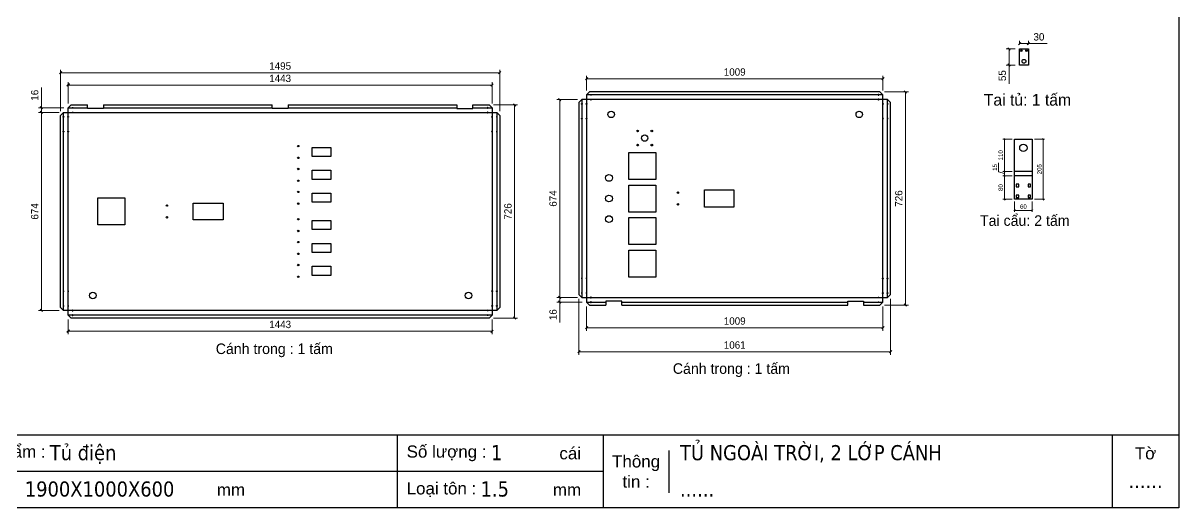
# Model space of a CAD drawing. Header units: millimetres. Extents: x 0 to 6126, y 0 to 4331.
# Drawn here: x 2191 to 6126, y 0 to 1651 of the extents above; entities that cross this region are included whole.
import ezdxf
from ezdxf.enums import TextEntityAlignment as Align

# ---------------------------------------------------------------- set-up
doc = ezdxf.new("R2010")
doc.units = ezdxf.units.MM
for name, color, linetype in [('CHÍNH', 7, 'Continuous'), ('CNC', 7, 'Continuous'), ('DIM', 253, 'Continuous')]:
    doc.layers.add(name, color=color, linetype=linetype)
doc.styles.add('Arial', font='arial.ttf')
doc.styles.add('Tahoma (Input Text)', font='tahoma.ttf')
doc.dimstyles.new('Dim-15', dxfattribs={"dimtxt": 15, "dimasz": 5, "dimexe": 5, "dimexo": 8, "dimgap": 5, "dimtad": 1, "dimdec": 0, "dimtxsty": 'Standard', "dimblk": 'OBLIQUE', "dimcen": 10, "dimclrd": 5, "dimclre": 5, "dimclrt": 3, "dimazin": 3, "dimtfac": 1, "dimtdec": 0, "dimtmove": 0, "dimatfit": 3, "dimldrblk": 'OBLIQUE', "dimlwd": 9, "dimlwe": 9})
doc.dimstyles.new('Dim-25', dxfattribs={"dimtxt": 25, "dimasz": 8, "dimexe": 10, "dimexo": 15, "dimgap": 10, "dimtad": 1, "dimdec": 0, "dimtxsty": 'Standard', "dimblk": 'OBLIQUE', "dimcen": 10, "dimclrd": 5, "dimclre": 5, "dimclrt": 3, "dimazin": 3, "dimtfac": 1, "dimtdec": 0, "dimtmove": 0, "dimatfit": 3, "dimldrblk": 'OBLIQUE', "dimlwd": 9, "dimlwe": 9})

# ---------------------------------------------------------------- blocks, each defined once
blk = doc.blocks.new('f3daunguoc')
at = {"layer": 'CNC', "color": 2, "lineweight": -3}
blk.add_circle((0, 0), 1.5, dxfattribs=at)
blk = doc.blocks.new('*D52')
at = {"color": 0, "linetype": 'ByBlock', "lineweight": -2}
for p, q in [((4014.3, 720.8), (4022.3, 712.8)), ((4022.3, 696.8), (4014.3, 704.8))]:
    blk.add_line(p, q, dxfattribs=at)
at = {"layer": 'Defpoints', "color": 0, "transparency": 16777216}
for p in [(4093.2, 716.8), (4018.3, 700.8), (4109.2, 700.8)]:
    blk.add_point(p, dxfattribs=at)
at = {"layer": 'DIM', "color": 5, "lineweight": 9, "transparency": 16777216}
for p, q in [((4078.2, 716.8), (4008.3, 716.8)), ((4018.3, 716.8), (4018.3, 724.8)), ((4018.3, 716.8), (4018.3, 700.8)), ((4094.2, 700.8), (4008.3, 700.8)), ((4018.3, 700.8), (4018.3, 631.4))]:
    blk.add_line(p, q, dxfattribs=at)
at = {"layer": 'DIM', "color": 3, "transparency": 16777216, "insert": (3995.5, 658.1), "char_height": 25, "attachment_point": 5, "rotation": 90}
blk.add_mtext('16', dxfattribs=at)
blk = doc.blocks.new('_Oblique')
at = {"color": 0, "linetype": 'ByBlock', "lineweight": -2}
blk.add_line((-0.5, -0.5), (0.5, 0.5), dxfattribs=at)
blk = doc.blocks.new('*D53')
at = {"color": 0, "linetype": 'ByBlock', "lineweight": -2}
for p, q in [((4022.3, 1386.8), (4014.3, 1394.8)), ((4014.3, 720.8), (4022.3, 712.8))]:
    blk.add_line(p, q, dxfattribs=at)
at = {"layer": 'Defpoints', "color": 0, "transparency": 16777216}
for p in [(4018.3, 1390.8), (4093.2, 1390.8), (4093.2, 716.8)]:
    blk.add_point(p, dxfattribs=at)
at = {"layer": 'DIM', "color": 5, "lineweight": 9, "transparency": 16777216}
for p, q in [((4078.2, 1390.8), (4008.3, 1390.8)), ((4018.3, 716.8), (4018.3, 1390.8)), ((4078.2, 716.8), (4008.3, 716.8))]:
    blk.add_line(p, q, dxfattribs=at)
at = {"layer": 'DIM', "color": 3, "transparency": 16777216, "insert": (3995.5, 1053.8), "char_height": 25, "attachment_point": 5, "rotation": 90}
blk.add_mtext('674', dxfattribs=at)
blk = doc.blocks.new('*D54')
at = {"color": 0, "linetype": 'ByBlock', "lineweight": -2}
for p, q in [((4113.2, 1465.7), (4105.2, 1457.7)), ((5114.2, 1457.7), (5122.2, 1465.7))]:
    blk.add_line(p, q, dxfattribs=at)
at = {"layer": 'Defpoints', "color": 0, "transparency": 16777216}
for p in [(4109.2, 1461.7), (4109.2, 1406.8), (5118.2, 1406.8)]:
    blk.add_point(p, dxfattribs=at)
at = {"layer": 'DIM', "color": 5, "lineweight": 9, "transparency": 16777216}
for p, q in [((4109.2, 1421.8), (4109.2, 1471.7)), ((5118.2, 1461.7), (4109.2, 1461.7)), ((5118.2, 1421.8), (5118.2, 1471.7))]:
    blk.add_line(p, q, dxfattribs=at)
at = {"layer": 'DIM', "color": 3, "transparency": 16777216, "insert": (4613.7, 1484.5), "char_height": 25, "attachment_point": 5}
blk.add_mtext('1009', dxfattribs=at)
blk = doc.blocks.new('*D55')
at = {"color": 0, "linetype": 'ByBlock', "lineweight": -2}
for p, q in [((4113.2, 617.5), (4105.2, 609.5)), ((5114.2, 609.5), (5122.2, 617.5))]:
    blk.add_line(p, q, dxfattribs=at)
at = {"layer": 'Defpoints', "color": 0, "ltscale": 3, "transparency": 16777216}
for p in [(4109.2, 700.8), (5118.2, 700.8), (5118.2, 613.5)]:
    blk.add_point(p, dxfattribs=at)
at = {"layer": 'DIM', "color": 5, "lineweight": 9, "ltscale": 3, "transparency": 16777216}
for p, q in [((4109.2, 685.8), (4109.2, 603.5)), ((5118.2, 685.8), (5118.2, 603.5)), ((4109.2, 613.5), (5118.2, 613.5))]:
    blk.add_line(p, q, dxfattribs=at)
at = {"layer": 'DIM', "color": 3, "ltscale": 3, "transparency": 16777216, "insert": (4613.7, 636.3), "char_height": 25, "attachment_point": 5}
blk.add_mtext('1009', dxfattribs=at)
blk = doc.blocks.new('*D56')
at = {"color": 0, "linetype": 'ByBlock', "lineweight": -2}
for p, q in [((4087.2, 535.9), (4079.2, 527.9)), ((5140.2, 527.9), (5148.2, 535.9))]:
    blk.add_line(p, q, dxfattribs=at)
at = {"layer": 'Defpoints', "color": 0, "ltscale": 3, "transparency": 16777216}
for p in [(4083.2, 726.8), (5144.2, 726.8), (5144.2, 531.9)]:
    blk.add_point(p, dxfattribs=at)
at = {"layer": 'DIM', "color": 5, "lineweight": 9, "ltscale": 3, "transparency": 16777216}
for p, q in [((4083.2, 711.8), (4083.2, 521.9)), ((5144.2, 711.8), (5144.2, 521.9)), ((4083.2, 531.9), (5144.2, 531.9))]:
    blk.add_line(p, q, dxfattribs=at)
at = {"layer": 'DIM', "color": 3, "ltscale": 3, "transparency": 16777216, "insert": (4613.7, 554.7), "char_height": 25, "attachment_point": 5}
blk.add_mtext('1061', dxfattribs=at)
blk = doc.blocks.new('*D57')
at = {"color": 0, "linetype": 'ByBlock', "lineweight": -2}
for p, q in [((5199, 1412.8), (5191, 1420.8)), ((5191, 694.8), (5199, 686.8))]:
    blk.add_line(p, q, dxfattribs=at)
at = {"layer": 'Defpoints', "color": 0, "ltscale": 3, "transparency": 16777216}
for p in [(5108.2, 1416.8), (5195, 1416.8), (5108.2, 690.8)]:
    blk.add_point(p, dxfattribs=at)
at = {"layer": 'DIM', "color": 5, "lineweight": 9, "ltscale": 3, "transparency": 16777216}
for p, q in [((5123.2, 1416.8), (5205, 1416.8)), ((5195, 690.8), (5195, 1416.8)), ((5123.2, 690.8), (5205, 690.8))]:
    blk.add_line(p, q, dxfattribs=at)
at = {"layer": 'DIM', "color": 3, "ltscale": 3, "transparency": 16777216, "insert": (5172.2, 1053.8), "char_height": 25, "attachment_point": 5, "rotation": 90}
blk.add_mtext('726', dxfattribs=at)
blk = doc.blocks.new('*D58')
at = {"color": 0, "linetype": 'ByBlock', "lineweight": -2}
for p, q in [((2249.9, 1366.8), (2257.9, 1358.8)), ((2257.9, 1342.8), (2249.9, 1350.8))]:
    blk.add_line(p, q, dxfattribs=at)
at = {"layer": 'Defpoints', "color": 0, "transparency": 16777216}
for p in [(2253.9, 1362.8), (2328.8, 1346.8), (2344.8, 1362.8)]:
    blk.add_point(p, dxfattribs=at)
at = {"layer": 'DIM', "color": 5, "lineweight": 9, "transparency": 16777216}
for p, q in [((2253.9, 1362.8), (2253.9, 1432.3)), ((2329.8, 1362.8), (2243.9, 1362.8)), ((2313.8, 1346.8), (2243.9, 1346.8)), ((2253.9, 1346.8), (2253.9, 1362.8)), ((2253.9, 1346.8), (2253.9, 1338.8))]:
    blk.add_line(p, q, dxfattribs=at)
at = {"layer": 'DIM', "color": 3, "transparency": 16777216, "insert": (2231.1, 1405.6), "char_height": 25, "attachment_point": 5, "rotation": 90}
blk.add_mtext('16', dxfattribs=at)
blk = doc.blocks.new('*D59')
at = {"color": 0, "linetype": 'ByBlock', "lineweight": -2}
for p, q in [((2257.9, 1342.8), (2249.9, 1350.8)), ((2249.9, 676.8), (2257.9, 668.8))]:
    blk.add_line(p, q, dxfattribs=at)
at = {"layer": 'Defpoints', "color": 0, "transparency": 16777216}
for p in [(2328.8, 1346.8), (2253.9, 672.8), (2328.8, 672.8)]:
    blk.add_point(p, dxfattribs=at)
at = {"layer": 'DIM', "color": 5, "lineweight": 9, "transparency": 16777216}
for p, q in [((2313.8, 1346.8), (2243.9, 1346.8)), ((2253.9, 1346.8), (2253.9, 672.8)), ((2313.8, 672.8), (2243.9, 672.8))]:
    blk.add_line(p, q, dxfattribs=at)
at = {"layer": 'DIM', "color": 3, "transparency": 16777216, "insert": (2231.1, 1009.8), "char_height": 25, "attachment_point": 5, "rotation": 90}
blk.add_mtext('674', dxfattribs=at)
blk = doc.blocks.new('*D60')
at = {"color": 0, "linetype": 'ByBlock', "lineweight": -2}
for p, q in [((2348.8, 605.9), (2340.8, 597.9)), ((3783.8, 597.9), (3791.8, 605.9))]:
    blk.add_line(p, q, dxfattribs=at)
at = {"layer": 'Defpoints', "color": 0, "transparency": 16777216}
for p in [(2344.8, 656.8), (3787.8, 656.8), (2344.8, 601.9)]:
    blk.add_point(p, dxfattribs=at)
at = {"layer": 'DIM', "color": 5, "lineweight": 9, "transparency": 16777216}
for p, q in [((2344.8, 641.8), (2344.8, 591.9)), ((3787.8, 641.8), (3787.8, 591.9)), ((3787.8, 601.9), (2344.8, 601.9))]:
    blk.add_line(p, q, dxfattribs=at)
at = {"layer": 'DIM', "color": 3, "transparency": 16777216, "insert": (3066.3, 624.7), "char_height": 25, "attachment_point": 5}
blk.add_mtext('1443', dxfattribs=at)
blk = doc.blocks.new('*D61')
at = {"color": 0, "linetype": 'ByBlock', "lineweight": -2}
for p, q in [((2348.8, 1444), (2340.8, 1436)), ((3783.8, 1436), (3791.8, 1444))]:
    blk.add_line(p, q, dxfattribs=at)
at = {"layer": 'Defpoints', "color": 0, "ltscale": 3, "transparency": 16777216}
for p in [(3787.8, 1440), (2344.8, 1362.8), (3787.8, 1362.8)]:
    blk.add_point(p, dxfattribs=at)
at = {"layer": 'DIM', "color": 5, "lineweight": 9, "ltscale": 3, "transparency": 16777216}
for p, q in [((2344.8, 1377.8), (2344.8, 1450)), ((2344.8, 1440), (3787.8, 1440)), ((3787.8, 1377.8), (3787.8, 1450))]:
    blk.add_line(p, q, dxfattribs=at)
at = {"layer": 'DIM', "color": 3, "ltscale": 3, "transparency": 16777216, "insert": (3066.3, 1462.8), "char_height": 25, "attachment_point": 5}
blk.add_mtext('1443', dxfattribs=at)
blk = doc.blocks.new('*D62')
at = {"color": 0, "linetype": 'ByBlock', "lineweight": -2}
for p, q in [((2322.8, 1486.1), (2314.8, 1478.1)), ((3809.8, 1478.1), (3817.8, 1486.1))]:
    blk.add_line(p, q, dxfattribs=at)
at = {"layer": 'Defpoints', "color": 0, "ltscale": 3, "transparency": 16777216}
for p in [(3813.8, 1482.1), (2318.8, 1336.8), (3813.8, 1336.8)]:
    blk.add_point(p, dxfattribs=at)
at = {"layer": 'DIM', "color": 5, "lineweight": 9, "ltscale": 3, "transparency": 16777216}
for p, q in [((2318.8, 1351.8), (2318.8, 1492.1)), ((2318.8, 1482.1), (3813.8, 1482.1)), ((3813.8, 1351.8), (3813.8, 1492.1))]:
    blk.add_line(p, q, dxfattribs=at)
at = {"layer": 'DIM', "color": 3, "ltscale": 3, "transparency": 16777216, "insert": (3066.3, 1504.9), "char_height": 25, "attachment_point": 5}
blk.add_mtext('1495', dxfattribs=at)
blk = doc.blocks.new('*D63')
at = {"color": 0, "linetype": 'ByBlock', "lineweight": -2}
for p, q in [((3868.6, 1368.8), (3860.6, 1376.8)), ((3860.6, 650.8), (3868.6, 642.8))]:
    blk.add_line(p, q, dxfattribs=at)
at = {"layer": 'Defpoints', "color": 0, "ltscale": 3, "transparency": 16777216}
for p in [(3777.8, 1372.8), (3777.8, 646.8), (3864.6, 646.8)]:
    blk.add_point(p, dxfattribs=at)
at = {"layer": 'DIM', "color": 5, "lineweight": 9, "ltscale": 3, "transparency": 16777216}
for p, q in [((3792.8, 1372.8), (3874.6, 1372.8)), ((3864.6, 1372.8), (3864.6, 646.8)), ((3792.8, 646.8), (3874.6, 646.8))]:
    blk.add_line(p, q, dxfattribs=at)
at = {"layer": 'DIM', "color": 3, "ltscale": 3, "transparency": 16777216, "insert": (3841.8, 1009.8), "char_height": 25, "attachment_point": 5, "rotation": 90}
blk.add_mtext('726', dxfattribs=at)
blk = doc.blocks.new('*D135')
at = {"color": 0, "linetype": 'ByBlock', "lineweight": -2}
for p, q in [((5587.3, 1585.4), (5579.3, 1577.4)), ((5609.3, 1577.4), (5617.3, 1585.4))]:
    blk.add_line(p, q, dxfattribs=at)
at = {"layer": 'Defpoints', "color": 0, "ltscale": 3, "transparency": 16777216}
for p in [(5613.3, 1581.4), (5583.3, 1563.3), (5613.3, 1563.3)]:
    blk.add_point(p, dxfattribs=at)
at = {"layer": 'DIM', "color": 5, "lineweight": 9, "ltscale": 3, "transparency": 16777216}
for p, q in [((5583.3, 1578.3), (5583.3, 1591.4)), ((5583.3, 1581.4), (5613.3, 1581.4)), ((5613.3, 1578.3), (5613.3, 1591.4)), ((5613.3, 1581.4), (5677.1, 1581.4))]:
    blk.add_line(p, q, dxfattribs=at)
at = {"layer": 'DIM', "color": 3, "ltscale": 3, "transparency": 16777216, "insert": (5649.2, 1604.2), "char_height": 25, "attachment_point": 5}
blk.add_mtext('30', dxfattribs=at)
blk = doc.blocks.new('*D136')
at = {"color": 0, "linetype": 'ByBlock', "lineweight": -2}
for p, q in [((5551.4, 1559.3), (5543.4, 1567.3)), ((5543.4, 1512.3), (5551.4, 1504.3))]:
    blk.add_line(p, q, dxfattribs=at)
at = {"layer": 'Defpoints', "color": 0, "ltscale": 3, "transparency": 16777216}
for p in [(5583.3, 1563.3), (5547.4, 1508.3), (5583.3, 1508.3)]:
    blk.add_point(p, dxfattribs=at)
at = {"layer": 'DIM', "color": 5, "lineweight": 9, "ltscale": 3, "transparency": 16777216}
for p, q in [((5568.3, 1563.3), (5537.4, 1563.3)), ((5547.4, 1563.3), (5547.4, 1508.3)), ((5568.3, 1508.3), (5537.4, 1508.3)), ((5547.4, 1508.3), (5547.4, 1444.3))]:
    blk.add_line(p, q, dxfattribs=at)
at = {"layer": 'DIM', "color": 3, "ltscale": 3, "transparency": 16777216, "insert": (5524.7, 1472.3), "char_height": 25, "attachment_point": 5, "rotation": 90}
blk.add_mtext('55', dxfattribs=at)
blk = doc.blocks.new('*D137')
at = {"color": 0, "linetype": 'ByBlock', "lineweight": -2}
for p, q in [((5665.9, 1253.6), (5660.9, 1258.6)), ((5660.9, 1053.6), (5665.9, 1048.6))]:
    blk.add_line(p, q, dxfattribs=at)
at = {"layer": 'Defpoints', "color": 0, "transparency": 16777216}
for p in [(5626.3, 1256.1), (5626.3, 1051.1), (5663.4, 1051.1)]:
    blk.add_point(p, dxfattribs=at)
at = {"layer": 'DIM', "color": 5, "lineweight": 9, "transparency": 16777216}
for p, q in [((5634.3, 1256.1), (5668.4, 1256.1)), ((5663.4, 1256.1), (5663.4, 1051.1)), ((5634.3, 1051.1), (5668.4, 1051.1))]:
    blk.add_line(p, q, dxfattribs=at)
at = {"layer": 'DIM', "color": 3, "transparency": 16777216, "insert": (5650.7, 1153.6), "char_height": 15, "attachment_point": 5, "rotation": 90}
blk.add_mtext('205', dxfattribs=at)
blk = doc.blocks.new('*D138')
at = {"color": 0, "linetype": 'ByBlock', "lineweight": -2}
for p, q in [((5568.8, 1015.8), (5563.8, 1010.8)), ((5623.8, 1010.8), (5628.8, 1015.8))]:
    blk.add_line(p, q, dxfattribs=at)
at = {"layer": 'Defpoints', "color": 0, "transparency": 16777216}
for p in [(5566.3, 1051.1), (5626.3, 1051.1), (5626.3, 1013.3)]:
    blk.add_point(p, dxfattribs=at)
at = {"layer": 'DIM', "color": 5, "lineweight": 9, "transparency": 16777216}
for p, q in [((5566.3, 1043.1), (5566.3, 1008.3)), ((5626.3, 1043.1), (5626.3, 1008.3)), ((5566.3, 1013.3), (5626.3, 1013.3))]:
    blk.add_line(p, q, dxfattribs=at)
at = {"layer": 'DIM', "color": 3, "transparency": 16777216, "insert": (5596.3, 1026), "char_height": 15, "attachment_point": 5}
blk.add_mtext('60', dxfattribs=at)
blk = doc.blocks.new('*D139')
at = {"color": 0, "linetype": 'ByBlock', "lineweight": -2}
for p, q in [((5534.2, 1253.6), (5529.2, 1258.6)), ((5529.2, 1148.6), (5534.2, 1143.6))]:
    blk.add_line(p, q, dxfattribs=at)
at = {"layer": 'Defpoints', "color": 0, "transparency": 16777216}
for p in [(5566.3, 1256.1), (5531.7, 1146.1), (5566.3, 1146.1)]:
    blk.add_point(p, dxfattribs=at)
at = {"layer": 'DIM', "color": 5, "lineweight": 9, "transparency": 16777216}
for p, q in [((5558.3, 1256.1), (5526.7, 1256.1)), ((5531.7, 1256.1), (5531.7, 1146.1)), ((5558.3, 1146.1), (5526.7, 1146.1))]:
    blk.add_line(p, q, dxfattribs=at)
at = {"layer": 'DIM', "color": 3, "transparency": 16777216, "insert": (5519, 1201.1), "char_height": 15, "attachment_point": 5, "rotation": 90}
blk.add_mtext('110', dxfattribs=at)
blk = doc.blocks.new('*D140')
at = {"color": 0, "linetype": 'ByBlock', "lineweight": -2}
for p, q in [((5534.2, 1143.6), (5529.2, 1148.6)), ((5529.2, 1133.6), (5534.2, 1128.6))]:
    blk.add_line(p, q, dxfattribs=at)
at = {"layer": 'Defpoints', "color": 0, "transparency": 16777216}
for p in [(5566.3, 1146.1), (5531.7, 1131.1), (5566.3, 1131.1)]:
    blk.add_point(p, dxfattribs=at)
at = {"layer": 'DIM', "color": 5, "lineweight": 9, "transparency": 16777216}
for p, q in [((5511.5, 1144.7), (5511.5, 1174.9)), ((5531.7, 1138.6), (5511.5, 1144.7)), ((5558.3, 1146.1), (5526.7, 1146.1)), ((5531.7, 1146.1), (5531.7, 1131.1)), ((5558.3, 1131.1), (5526.7, 1131.1))]:
    blk.add_line(p, q, dxfattribs=at)
at = {"layer": 'DIM', "color": 3, "transparency": 16777216, "insert": (5498.9, 1159.8), "char_height": 15, "attachment_point": 5, "rotation": 90}
blk.add_mtext('15', dxfattribs=at)
blk = doc.blocks.new('*D141')
at = {"color": 0, "linetype": 'ByBlock', "lineweight": -2}
for p, q in [((5534.2, 1128.6), (5529.2, 1133.6)), ((5529.2, 1053.6), (5534.2, 1048.6))]:
    blk.add_line(p, q, dxfattribs=at)
at = {"layer": 'Defpoints', "color": 0, "transparency": 16777216}
for p in [(5566.3, 1131.1), (5531.7, 1051.1), (5566.3, 1051.1)]:
    blk.add_point(p, dxfattribs=at)
at = {"layer": 'DIM', "color": 5, "lineweight": 9, "transparency": 16777216}
for p, q in [((5558.3, 1131.1), (5526.7, 1131.1)), ((5531.7, 1131.1), (5531.7, 1051.1)), ((5558.3, 1051.1), (5526.7, 1051.1))]:
    blk.add_line(p, q, dxfattribs=at)
at = {"layer": 'DIM', "color": 3, "transparency": 16777216, "insert": (5519, 1091.1), "char_height": 15, "attachment_point": 5, "rotation": 90}
blk.add_mtext('80', dxfattribs=at)
blk = doc.blocks.new('khungtenAsean2')
at = {"color": 7}
for p, q in [((2970, -1980), (0, -1980)), ((1680, -1980), (1680, -2100)), ((2020, -1980), (2020, -2100)), ((2860, -1980), (2860, -2100)), ((2128.3, -2005), (2128.3, -2075)), ((2020, -2040), (0, -2040))]:
    blk.add_line(p, q, dxfattribs=at)
blk.add_lwpolyline([(0, 0), (2970, 0), (2970, -2100), (0, -2100)], close=True, dxfattribs=at)
at = {"color": 2, "char_height": 20, "style": 'Arial'}
for s, insert, width, attachment_point in [('  Tên sản phẩm :', (890, -2010), 917.634, 4), ('  Số lượng :', (1680, -2010), 917.634, 4), ('cái', (1947.6, -2010), 917.634, 4), ('Tờ', (2915, -2010), 110, 5), ('Thông\\Ptin :', (2074.2, -2040), 108.311, 5), ('  Loại tôn :', (1680, -2070), 917.634, 4), ('mm', (1382.3, -2070), 917.634, 4), ('mm', (1936.9, -2070), 917.634, 4)]:
    blk.add_mtext(s, dxfattribs=dict(at, insert=insert, width=width, attachment_point=attachment_point))
at = {"color": 1, "style": 'Tahoma (Input Text)', "flags": 8}
for tag, p in [('#01', (137.1, -2021.3)), ('#03', (506.6, -2019.3)), ('#05', (1106.6, -2021.3)), ('#07', (1834.7, -2021.3)), ('#09', (2146.7, -2021.3)), ('#02', (98.5, -2081.3)), ('#04', (486.1, -2081.3)), ('#06', (1065.3, -2081.3)), ('#08', (1817.4, -2081.3)), ('#10', (2146.7, -2081.3))]:
    blk.add_attdef(tag, p, '', height=25, dxfattribs=at)
blk.add_attdef('#11', text='', height=25, dxfattribs=at).set_placement((2915, -2067.3), align=Align.CENTER)

msp = doc.modelspace()

# ---------------------------------------------------------------- linework, layer by layer
at = {"color": 7}
for p, q in [((5566.3, 1256.1), (5626.3, 1256.1)), ((5566.3, 1051.1), (5566.3, 1256.1)), ((5626.3, 1256.1), (5626.3, 1051.1)), ((5626.3, 1146.1), (5566.3, 1146.1)), ((5626.3, 1131.1), (5566.3, 1131.1)), ((5626.3, 1051.1), (5566.3, 1051.1))]:
    msp.add_line(p, q, dxfattribs=at)
at = {"color": 7, "ltscale": 3}
msp.add_lwpolyline([(5583.3, 1563.3), (5613.3, 1563.3), (5613.3, 1508.3), (5583.3, 1508.3)], close=True, dxfattribs=at)
at = {"color": 7}
for points in [[(5052.4, 690.8), (5108.2, 690.8), (5118.2, 700.8), (5118.2, 716.8), (5134.2, 716.8), (5144.2, 726.8), (5144.2, 1380.8), (5134.2, 1390.8), (5118.2, 1390.8), (5118.2, 1406.8), (5108.2, 1416.8), (4119.2, 1416.8), (4109.2, 1406.8), (4109.2, 1390.8), (4093.2, 1390.8), (4083.2, 1380.8), (4083.2, 726.8), (4093.2, 716.8), (4109.2, 716.8), (4109.2, 700.8), (4119.2, 690.8), (4174.9, 690.8)], [(4093.2, 1390.8), (4093.2, 716.8)], [(5118.2, 1406.8), (4109.2, 1406.8)], [(5134.2, 716.8), (5134.2, 1390.8)], [(3722, 1372.8), (3777.8, 1372.8), (3787.8, 1362.8), (3787.8, 1346.8), (3803.8, 1346.8), (3813.8, 1336.8), (3813.8, 682.8), (3803.8, 672.8), (3787.8, 672.8), (3787.8, 656.8), (3777.8, 646.8), (2354.8, 646.8), (2344.8, 656.8), (2344.8, 672.8), (2328.8, 672.8), (2318.8, 682.8), (2318.8, 1336.8), (2328.8, 1346.8), (2344.8, 1346.8), (2344.8, 1362.8), (2354.8, 1372.8), (2410.5, 1372.8)], [(2328.8, 672.8), (2328.8, 1346.8)], [(2344.8, 1362.8), (2410.5, 1362.8)], [(2464.5, 1372.8), (3039.3, 1372.8)], [(2464.5, 1362.8), (3039.3, 1362.8)], [(3093.3, 1372.8), (3668, 1372.8)], [(3093.3, 1362.8), (3668, 1362.8)], [(3722, 1362.8), (3787.8, 1362.8)], [(3803.8, 1346.8), (3803.8, 672.8)], [(4109.2, 700.8), (4174.9, 700.8)], [(4228.9, 700.8), (4998.4, 700.8)], [(4228.9, 690.8), (4998.4, 690.8)], [(5052.4, 700.8), (5118.2, 700.8)], [(3787.8, 656.8), (2344.8, 656.8)]]:
    msp.add_lwpolyline(points, dxfattribs=at)
for points in [[(4109.2, 1390.8), (4109.2, 716.8), (5118.2, 716.8), (5118.2, 1390.8)], [(2344.8, 672.8), (2344.8, 1346.8), (3787.8, 1346.8), (3787.8, 672.8)]]:
    msp.add_lwpolyline(points, close=True, dxfattribs=at)
at = {"color": 2}
for points in [[(2464.5, 1372.8), (2464.5, 1359.8), (2410.5, 1359.8), (2410.5, 1372.8)], [(3093.3, 1372.8), (3093.3, 1359.8), (3039.3, 1359.8), (3039.3, 1372.8)], [(3668, 1372.8), (3668, 1359.8), (3722, 1359.8), (3722, 1372.8)], [(4228.9, 690.8), (4228.9, 703.8), (4174.9, 703.8), (4174.9, 690.8)], [(4998.4, 690.8), (4998.4, 703.8), (5052.4, 703.8), (5052.4, 690.8)]]:
    msp.add_lwpolyline(points, dxfattribs=at)
at = {"color": 2, "ltscale": 3}
for points in [[(3175.3, 1196.8), (3175.3, 1227.8), (3239.3, 1227.8), (3239.3, 1196.8)], [(3175.3, 1118.8), (3175.3, 1149.8), (3239.3, 1149.8), (3239.3, 1118.8)], [(3175.3, 1040.8), (3175.3, 1071.8), (3239.3, 1071.8), (3239.3, 1040.8)], [(4511.2, 1024.8), (4511.2, 1082.8), (4611.2, 1082.8), (4611.2, 1024.8)], [(2445.3, 963.8), (2445.3, 1055.8), (2537.3, 1055.8), (2537.3, 963.8)], [(3175.3, 947.8), (3175.3, 978.8), (3239.3, 978.8), (3239.3, 947.8)], [(3175.3, 869.8), (3175.3, 900.8), (3239.3, 900.8), (3239.3, 869.8)], [(3175.3, 791.8), (3175.3, 822.8), (3239.3, 822.8), (3239.3, 791.8)]]:
    msp.add_lwpolyline(points, close=True, dxfattribs=at)
at = {"color": 2}
for points in [[(4253.7, 1118.8), (4253.7, 1210.8), (4345.7, 1210.8), (4345.7, 1118.8)], [(5572.1, 1093.9), (5580.6, 1093.9), (5580.6, 1102.4), (5572.1, 1102.4)], [(5612.1, 1093.9), (5620.6, 1093.9), (5620.6, 1102.4), (5612.1, 1102.4)], [(4253.7, 1007.8), (4253.7, 1099.8), (4345.7, 1099.8), (4345.7, 1007.8)], [(5572.1, 1056.9), (5580.6, 1056.9), (5580.6, 1065.4), (5572.1, 1065.4)], [(5612.1, 1056.9), (5620.6, 1056.9), (5620.6, 1065.4), (5612.1, 1065.4)], [(4253.7, 896.8), (4253.7, 988.8), (4345.7, 988.8), (4345.7, 896.8)], [(4253.7, 785.8), (4253.7, 877.8), (4345.7, 877.8), (4345.7, 785.8)]]:
    msp.add_lwpolyline(points, close=True, dxfattribs=at)
at = {"color": 2, "ltscale": 3}
for centre, radius in [((5589.3, 1557.3), 3), ((5607.3, 1557.3), 3), ((5598.3, 1521.1), 6.5), ((3127.8, 1232.3), 2.5), ((3127.8, 1192.3), 2.5), ((3127.8, 1154.3), 2.5), ((3127.8, 1114.3), 2.5), ((4185.7, 1123.8), 11.5), ((3127.8, 1076.3), 2.5), ((4185.7, 1053.8), 11.5), ((4420.2, 1073.8), 2.5), ((2680.8, 1029.8), 2.5), ((3127.8, 1036.3), 2.5), ((4420.2, 1033.8), 2.5), ((2680.8, 989.8), 2.5), ((3127.8, 983.3), 2.5), ((4185.7, 983.8), 11.5), ((3127.8, 943.3), 2.5), ((3127.8, 905.3), 2.5), ((3127.8, 865.3), 2.5), ((3127.8, 827.3), 2.5), ((3127.8, 787.3), 2.5)]:
    msp.add_circle(centre, radius, dxfattribs=at)
at = {"color": 2}
for centre, radius in [((4193.2, 1340.3), 11), ((5037.7, 1340.3), 11), ((4283.2, 1283.8), 3), ((4307.2, 1259.8), 11), ((4331.2, 1283.8), 3), ((4283.2, 1235.8), 3), ((4331.2, 1235.8), 3), ((5596.3, 1226.1), 12.5), ((2428.8, 723.3), 11), ((3707.3, 723.3), 11)]:
    msp.add_circle(centre, radius, dxfattribs=at)
at = {"layer": 'CHÍNH', "color": 2}
msp.add_lwpolyline([(2770.8, 981.3), (2770.8, 1038.3), (2872.8, 1038.3), (2872.8, 981.3)], close=True, dxfattribs=at)

# ---------------------------------------------------------------- block references
at = {"color": 7}
ref = msp.add_blockref('khungtenAsean2', (0, 4331.3), dxfattribs=dict(at, xscale=2.0625, yscale=2.0625, zscale=2.0625))
ref.add_attrib('#11', '......', dxfattribs={"color": 1, "height": 51.56, "style": 'Tahoma (Input Text)'}).set_placement((6012.2, 67.3), align=Align.CENTER)
ref.add_attrib('#09', 'TỦ NGOÀI TRỜI, 2 LỚP CÁNH', (4427.6, 162.4), dxfattribs={"color": 1, "height": 51.562, "style": 'Tahoma (Input Text)'})
ref.add_attrib('#10', '......', (4427.6, 38.6), dxfattribs={"color": 1, "height": 51.56, "style": 'Tahoma (Input Text)'})
ref.add_attrib('#08', '1.5', (3748.5, 38.6), dxfattribs={"color": 1, "height": 51.56, "style": 'Tahoma (Input Text)'})
ref.add_attrib('#07', '1', (3784, 162.4), dxfattribs={"color": 1, "height": 51.6, "style": 'Tahoma (Input Text)'})
ref.add_attrib('#06', '1900X1000X600', (2197.2, 38.6), dxfattribs={"color": 1, "height": 51.562, "style": 'Tahoma (Input Text)'})
ref.add_attrib('#05', 'Tủ điện', (2282.4, 162.4), dxfattribs={"color": 1, "height": 51.56, "style": 'Tahoma (Input Text)'})
at = {"lineweight": -3}
for p, rotation in [((4093.2, 1375.8), 270), ((4109.2, 1375.8), 270), ((4124.2, 1406.8), 270), ((4124.2, 1390.8), 270), ((2359.8, 1362.8), 270), ((2359.8, 1346.8), 270), ((2328.8, 1331.8), 270), ((2344.8, 1331.8), 270), ((4093.2, 1325.8), 270), ((4109.2, 1325.8), 270), ((2328.8, 1281.8), 270), ((2344.8, 1281.8), 270), ((5118.2, 781.8), 90), ((5134.2, 781.8), 90), ((3787.8, 737.8), 90), ((3803.8, 737.8), 90), ((5103.2, 716.8), 90), ((5118.2, 731.8), 90), ((5134.2, 731.8), 90), ((3772.8, 672.8), 90), ((3787.8, 687.8), 90), ((3803.8, 687.8), 90), ((5103.2, 700.8), 90), ((3772.8, 656.8), 90)]:
    msp.add_blockref('f3daunguoc', p, dxfattribs=dict(at, rotation=rotation))
at = {"lineweight": -3, "xscale": -1}
for p, rotation in [((5103.2, 1406.8), 90), ((5103.2, 1390.8), 90), ((5118.2, 1375.8), 90), ((5134.2, 1375.8), 90), ((3772.8, 1362.8), 90), ((3772.8, 1346.8), 90), ((3787.8, 1331.8), 90), ((3803.8, 1331.8), 90), ((5118.2, 1325.8), 90), ((5134.2, 1325.8), 90), ((3787.8, 1281.8), 90), ((3803.8, 1281.8), 90), ((4093.2, 781.8), 270), ((4109.2, 781.8), 270), ((2328.8, 737.8), 270), ((2344.8, 737.8), 270), ((4093.2, 731.8), 270), ((4109.2, 731.8), 270), ((4124.2, 716.8), 270), ((2328.8, 687.8), 270), ((2344.8, 687.8), 270), ((2359.8, 672.8), 270), ((4124.2, 700.8), 270), ((2359.8, 656.8), 270)]:
    msp.add_blockref('f3daunguoc', p, dxfattribs=dict(at, rotation=rotation))

# ---------------------------------------------------------------- texts
at = {"color": 2, "width": 775, "attachment_point": 5}
for s, insert, char_height in [('Tai tủ: 1 tấm ', (5610.2, 1389.7), 40), ('Tai cẩu: 2 tấm ', (5601.1, 978.4), 36), ('Cánh trong : 1 tấm', (3046.5, 536.6), 36), ('Cánh trong : 1 tấm', (4602.4, 469.2), 36)]:
    msp.add_mtext(s, dxfattribs=dict(at, insert=insert, char_height=char_height))

# ---------------------------------------------------------------- dimensions: what is measured, and where the dimension line sits
at = {"layer": 'DIM', "color": 7, "ltscale": 3}
dim = msp.add_linear_dim(base=(5613.3, 1581.4), p1=(5583.3, 1563.3), p2=(5613.3, 1563.3), dimstyle='Dim-25', dxfattribs=at)
dim.commit()
dim.dimension.update_dxf_attribs({"geometry": '*D135', "text_midpoint": (5649.2, 1604.2)})
for base, p1, p2, angle, picture, middle in [((5547.4, 1508.3), (5583.3, 1563.3), (5583.3, 1508.3), 90, '*D136', (5524.7, 1472.3)), ((3813.8, 1482.1), (2318.8, 1336.8), (3813.8, 1336.8), 180, '*D62', (3066.3, 1504.9)), ((5144.2, 531.9), (4083.2, 726.8), (5144.2, 726.8), 180, '*D56', (4613.7, 554.7)), ((5118.2, 613.5), (4109.2, 700.8), (5118.2, 700.8), 180, '*D55', (4613.7, 636.3))]:
    dim = msp.add_linear_dim(base=base, p1=p1, p2=p2, angle=angle, dimstyle='Dim-25', dxfattribs=at)
    dim.commit()
    dim.dimension.update_dxf_attribs({"geometry": picture, "text_midpoint": middle})
at = {"layer": 'DIM'}
for base, p1, p2, angle, picture, middle in [((4109.2, 1461.7), (5118.2, 1406.8), (4109.2, 1406.8), 180, '*D54', (4613.7, 1484.5)), ((2253.9, 1362.8), (2328.8, 1346.8), (2344.8, 1362.8), 90, '*D58', (2231.1, 1405.6)), ((4018.3, 1390.8), (4093.2, 716.8), (4093.2, 1390.8), 270, '*D53', (3995.5, 1053.8)), ((2253.9, 672.8), (2328.8, 1346.8), (2328.8, 672.8), 90, '*D59', (2231.1, 1009.8)), ((4018.3, 700.8), (4093.2, 716.8), (4109.2, 700.8), 270, '*D52', (3995.5, 658.1)), ((2344.8, 601.9), (3787.8, 656.8), (2344.8, 656.8), 180, '*D60', (3066.3, 624.7))]:
    dim = msp.add_linear_dim(base=base, p1=p1, p2=p2, angle=angle, dimstyle='Dim-25', dxfattribs=at)
    dim.commit()
    dim.dimension.update_dxf_attribs({"geometry": picture, "text_midpoint": middle})
at = {"layer": 'DIM', "color": 7, "ltscale": 3}
for base, p1, p2, angle, picture, middle in [((3787.8, 1440), (2344.8, 1362.8), (3787.8, 1362.8), 180, '*D61', (3066.3, 1440)), ((5195, 1416.8), (5108.2, 690.8), (5108.2, 1416.8), 90, '*D57', (5195, 1053.8)), ((3864.6, 646.8), (3777.8, 1372.8), (3777.8, 646.8), 270, '*D63', (3864.6, 1009.8))]:
    dim = msp.add_linear_dim(base=base, p1=p1, p2=p2, angle=angle, dimstyle='Dim-25', dxfattribs=at)
    dim.commit()
    dim.dimension.update_dxf_attribs({"geometry": picture, "text_midpoint": middle, "dimtype": 160})
at = {"layer": 'DIM', "color": 7}
for base, p1, p2, picture, middle in [((5531.7, 1146.1), (5566.3, 1256.1), (5566.3, 1146.1), '*D139', (5519, 1201.1)), ((5663.4, 1051.1), (5626.3, 1256.1), (5626.3, 1051.1), '*D137', (5650.7, 1153.6)), ((5531.7, 1131.1), (5566.3, 1146.1), (5566.3, 1131.1), '*D140', (5498.9, 1149.7)), ((5531.7, 1051.1), (5566.3, 1131.1), (5566.3, 1051.1), '*D141', (5519, 1091.1))]:
    dim = msp.add_linear_dim(base=base, p1=p1, p2=p2, angle=90, dimstyle='Dim-15', dxfattribs=at)
    dim.commit()
    dim.dimension.update_dxf_attribs({"geometry": picture, "text_midpoint": middle})
dim = msp.add_linear_dim(base=(5626.3, 1013.3), p1=(5566.3, 1051.1), p2=(5626.3, 1051.1), dimstyle='Dim-15', dxfattribs=at)
dim.commit()
dim.dimension.update_dxf_attribs({"geometry": '*D138', "text_midpoint": (5596.3, 1026)})

doc.saveas('drawing.dxf')
